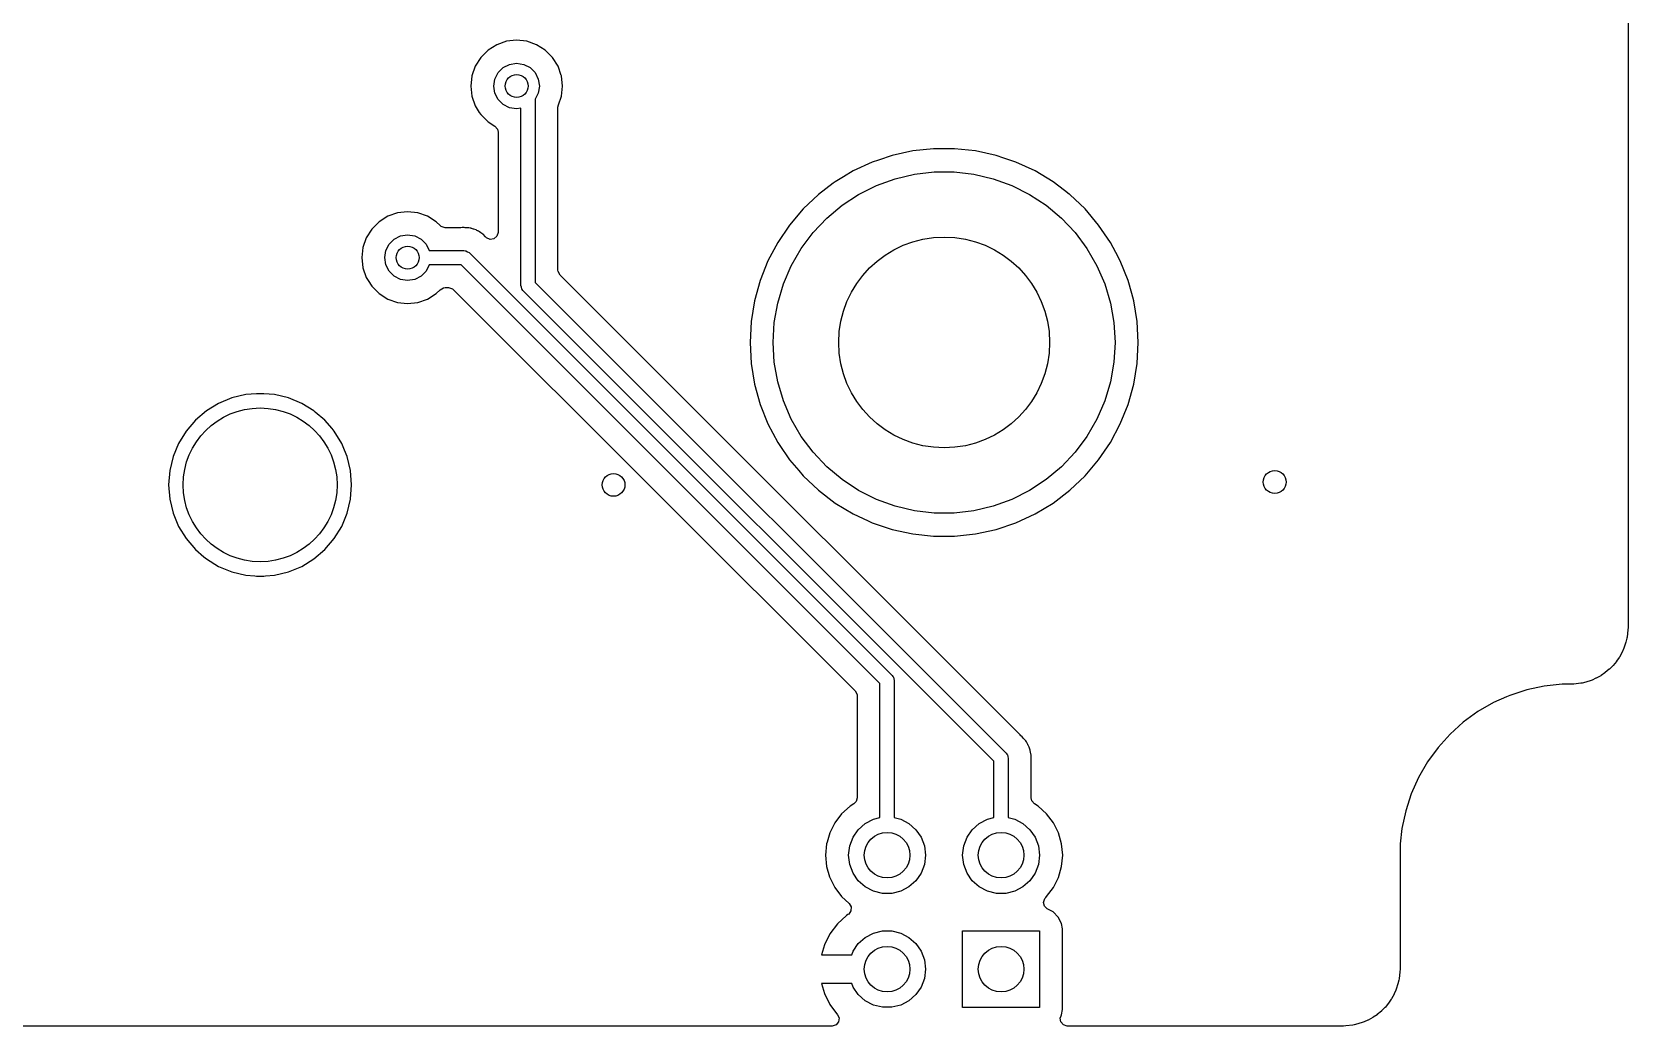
# Model space of a CAD drawing. Extents: x 0.71 to 7.56, y -5.16 to -0.79.
# Drawn here: x 6.457 to 7.559, y -5.157 to -4.47 of the extents above; entities that cross this region are included whole.
import ezdxf

# ---------------------------------------------------------------- set-up
doc = ezdxf.new("R2010")
doc.units = 0
doc.header["$MEASUREMENT"] = 0
doc.layers.add('BLACK', color=7, linetype='CONTINUOUS')

msp = doc.modelspace()

# ---------------------------------------------------------------- linework, layer by layer
at = {"layer": 'BLACK', "linetype": 'CONTINUOUS'}
for p, q in [((7.55904, -1.0631), (7.55904, -4.88178)), ((6.79134, -4.47616), (6.78428, -4.47695)), ((6.7984, -4.47695), (6.79134, -4.47616)), ((6.79134, -4.47616), (6.79134, -4.47616)), ((6.77156, -4.48308), (6.76654, -4.4881)), ((6.77758, -4.4793), (6.77156, -4.48308)), ((6.78428, -4.47695), (6.77758, -4.4793)), ((6.78428, -4.47695), (6.78428, -4.47695)), ((6.8051, -4.4793), (6.7984, -4.47695)), ((6.7984, -4.47695), (6.7984, -4.47695)), ((6.81111, -4.48308), (6.8051, -4.4793)), ((6.81613, -4.4881), (6.81111, -4.48308)), ((6.76276, -4.49411), (6.76042, -4.50082)), ((6.76654, -4.4881), (6.76276, -4.49411)), ((6.7786, -4.49862), (6.78208, -4.49513)), ((6.78208, -4.49513), (6.78647, -4.4929)), ((6.78647, -4.4929), (6.79134, -4.49213)), ((6.79134, -4.49213), (6.7962, -4.4929)), ((6.7962, -4.4929), (6.8006, -4.49513)), ((6.8006, -4.49513), (6.80408, -4.49862)), ((6.81991, -4.49411), (6.81613, -4.4881)), ((6.82217, -4.50057), (6.81991, -4.49411)), ((6.76042, -4.50082), (6.75962, -4.50787)), ((6.75962, -4.50787), (6.75962, -4.50787)), ((6.75962, -4.50787), (6.76042, -4.51493)), ((6.76042, -4.50082), (6.76042, -4.50082)), ((6.77559, -4.50787), (6.77636, -4.50301)), ((6.77636, -4.51274), (6.77559, -4.50787)), ((6.77636, -4.50301), (6.7786, -4.49862)), ((6.80408, -4.49862), (6.80632, -4.50301)), ((6.80632, -4.50301), (6.80709, -4.50787)), ((6.80709, -4.50787), (6.80632, -4.51274)), ((6.82226, -4.50082), (6.82217, -4.50057)), ((6.82305, -4.50787), (6.82226, -4.50082)), ((6.82226, -4.50082), (6.82226, -4.50082)), ((6.82226, -4.51493), (6.82305, -4.50787)), ((6.82305, -4.50787), (6.82305, -4.50787)), ((6.76042, -4.51493), (6.76042, -4.51493)), ((6.76042, -4.51493), (6.76276, -4.52163)), ((6.7786, -4.51713), (6.77636, -4.51274)), ((6.78208, -4.52061), (6.7786, -4.51713)), ((6.80632, -4.51274), (6.80413, -4.51702)), ((6.80413, -4.51702), (6.80413, -4.64363)), ((6.82018, -4.52088), (6.82226, -4.51493)), ((6.82226, -4.51493), (6.82226, -4.51493)), ((6.76276, -4.52163), (6.76555, -4.52607)), ((6.76555, -4.52607), (6.76654, -4.52765)), ((6.76654, -4.52765), (6.77156, -4.53267)), ((6.78647, -4.52285), (6.78208, -4.52061)), ((6.79134, -4.52362), (6.78647, -4.52285)), ((6.79429, -4.52315), (6.79134, -4.52362)), ((6.79429, -4.64567), (6.79429, -4.52315)), ((6.8199, -4.5225), (6.82018, -4.52088)), ((6.8199, -4.63508), (6.8199, -4.5225)), ((6.77156, -4.53267), (6.77624, -4.53561)), ((6.77624, -4.53561), (6.77806, -4.53767)), ((6.77806, -4.53767), (6.77852, -4.53974)), ((6.77852, -4.53974), (6.77852, -4.60899)), ((7.06492, -4.55273), (7.05075, -4.55585)), ((7.07936, -4.55116), (7.06492, -4.55273)), ((7.09387, -4.55116), (7.07936, -4.55116)), ((7.07936, -4.55116), (7.07936, -4.55116)), ((7.1083, -4.55273), (7.09387, -4.55116)), ((7.09387, -4.55116), (7.09387, -4.55116)), ((7.12248, -4.55585), (7.1083, -4.55273)), ((7.03699, -4.56049), (7.02381, -4.56658)), ((7.04124, -4.55905), (7.03699, -4.56049)), ((7.03699, -4.56049), (7.03699, -4.56049)), ((7.03699, -4.56049), (7.03699, -4.56049)), ((7.05075, -4.55585), (7.04124, -4.55905)), ((7.12784, -4.55766), (7.12248, -4.55585)), ((7.13624, -4.56049), (7.12784, -4.55766)), ((7.14942, -4.56658), (7.13624, -4.56049)), ((7.13624, -4.56049), (7.13624, -4.56049)), ((7.13624, -4.56049), (7.13624, -4.56049)), ((7.01008, -4.57505), (6.99982, -4.58285)), ((7.01137, -4.57407), (7.01008, -4.57505)), ((7.01709, -4.57063), (7.01137, -4.57407)), ((7.02381, -4.56658), (7.01709, -4.57063)), ((7.02381, -4.56658), (7.02381, -4.56658)), ((7.03983, -4.57659), (7.05274, -4.57189)), ((7.05274, -4.57189), (7.0661, -4.56872)), ((7.0661, -4.56872), (7.07975, -4.56713)), ((7.07975, -4.56713), (7.09348, -4.56713)), ((7.09348, -4.56713), (7.10712, -4.56872)), ((7.10712, -4.56872), (7.12049, -4.57189)), ((7.12049, -4.57189), (7.1334, -4.57659)), ((7.16186, -4.57407), (7.14942, -4.56658)), ((7.14942, -4.56658), (7.14942, -4.56658)), ((7.14942, -4.56658), (7.14942, -4.56658)), ((7.14942, -4.56658), (7.14942, -4.56658)), ((7.16987, -4.58016), (7.16186, -4.57407)), ((6.99982, -4.58285), (6.98928, -4.59284)), ((6.99982, -4.58285), (6.99982, -4.58285)), ((7.01608, -4.5903), (7.02756, -4.58275)), ((7.02756, -4.58275), (7.03983, -4.57659)), ((7.1334, -4.57659), (7.14567, -4.58275)), ((7.14567, -4.58275), (7.15714, -4.5903)), ((7.17306, -4.58259), (7.16987, -4.58016)), ((7.17341, -4.58285), (7.17306, -4.58259)), ((7.18395, -4.59284), (7.17341, -4.58285)), ((6.70899, -4.59555), (6.70229, -4.59789)), ((6.71605, -4.59475), (6.70899, -4.59555)), ((6.70899, -4.59555), (6.70899, -4.59555)), ((6.72311, -4.59555), (6.71605, -4.59475)), ((6.71605, -4.59475), (6.71605, -4.59475)), ((6.72981, -4.59789), (6.72311, -4.59555)), ((6.72311, -4.59555), (6.72311, -4.59555)), ((6.98928, -4.59284), (6.97988, -4.6039)), ((7.00556, -4.59913), (7.01608, -4.5903)), ((7.15714, -4.5903), (7.16767, -4.59913)), ((7.19335, -4.6039), (7.18395, -4.59284)), ((6.69126, -4.60669), (6.68748, -4.61271)), ((6.69628, -4.60167), (6.69126, -4.60669)), ((6.70229, -4.59789), (6.69628, -4.60167)), ((6.73583, -4.60167), (6.72981, -4.59789)), ((6.7385, -4.60435), (6.73583, -4.60167)), ((6.73932, -4.605), (6.7385, -4.60435)), ((6.74195, -4.60578), (6.73932, -4.605)), ((6.75277, -4.60578), (6.74195, -4.60578)), ((6.7536, -4.60571), (6.75277, -4.60578)), ((6.75388, -4.60566), (6.7536, -4.60571)), ((6.75424, -4.6056), (6.75388, -4.60566)), ((6.75519, -4.60569), (6.75424, -4.6056)), ((6.75424, -4.6056), (6.75424, -4.6056)), ((6.75589, -4.60577), (6.75519, -4.60569)), ((6.75614, -4.60578), (6.75589, -4.60577)), ((6.7578, -4.60578), (6.75614, -4.60578)), ((6.75843, -4.60596), (6.7578, -4.60578)), ((6.7578, -4.60578), (6.7578, -4.60578)), ((6.75925, -4.60611), (6.75843, -4.60596)), ((6.7599, -4.60618), (6.75925, -4.60611)), ((6.76012, -4.60626), (6.7599, -4.60618)), ((6.7599, -4.60618), (6.7599, -4.60618)), ((6.7599, -4.60618), (6.7599, -4.60618)), ((6.76144, -4.60679), (6.76012, -4.60626)), ((6.76168, -4.60687), (6.76144, -4.60679)), ((6.76328, -4.60731), (6.76168, -4.60687)), ((6.76384, -4.60765), (6.76328, -4.60731)), ((6.76458, -4.60802), (6.76384, -4.60765)), ((6.76485, -4.60813), (6.76458, -4.60802)), ((6.76519, -4.60827), (6.76485, -4.60813)), ((6.76574, -4.60868), (6.76519, -4.60827)), ((6.97988, -4.6039), (6.97173, -4.61592)), ((6.99614, -4.60912), (7.00556, -4.59913)), ((7.16767, -4.59913), (7.17709, -4.60912)), ((7.2015, -4.61592), (7.19335, -4.6039)), ((6.68513, -4.61941), (6.68434, -4.62647)), ((6.68748, -4.61271), (6.68513, -4.61941)), ((6.68513, -4.61941), (6.68513, -4.61941)), ((6.70107, -4.6216), (6.70331, -4.61721)), ((6.70331, -4.61721), (6.70679, -4.61373)), ((6.70679, -4.61373), (6.71118, -4.61149)), ((6.71118, -4.61149), (6.71605, -4.61072)), ((6.71605, -4.61072), (6.72092, -4.61149)), ((6.72092, -4.61149), (6.72531, -4.61373)), ((6.72531, -4.61373), (6.72879, -4.61721)), ((6.72879, -4.61721), (6.731, -4.62155)), ((6.76651, -4.60927), (6.76574, -4.60868)), ((6.76672, -4.60941), (6.76651, -4.60927)), ((6.76734, -4.60978), (6.76672, -4.60941)), ((6.76814, -4.61027), (6.76734, -4.60978)), ((6.76979, -4.61204), (6.76814, -4.61027)), ((6.76984, -4.61209), (6.76979, -4.61204)), ((6.77019, -4.61244), (6.76984, -4.61209)), ((6.77044, -4.61268), (6.77019, -4.61244)), ((6.77295, -4.61382), (6.77044, -4.61268)), ((6.77567, -4.61343), (6.77295, -4.61382)), ((6.77775, -4.61163), (6.77567, -4.61343)), ((6.77852, -4.60899), (6.77775, -4.61163)), ((6.97173, -4.61592), (6.96493, -4.62874)), ((6.97173, -4.61592), (6.97173, -4.61592)), ((6.98793, -4.62014), (6.99614, -4.60912)), ((7.17709, -4.60912), (7.18529, -4.62014)), ((7.20517, -4.62284), (7.2015, -4.61592)), ((7.2015, -4.61592), (7.2015, -4.61592)), ((7.2015, -4.61592), (7.2015, -4.61592)), ((6.68434, -4.62647), (6.68434, -4.62647)), ((6.68434, -4.62647), (6.68513, -4.63353)), ((6.7003, -4.62647), (6.70107, -4.6216)), ((6.70107, -4.63133), (6.7003, -4.62647)), ((6.731, -4.62155), (6.75496, -4.62155)), ((6.75496, -4.62155), (6.75583, -4.62167)), ((6.75583, -4.62167), (6.756, -4.62166)), ((6.756, -4.62166), (6.7561, -4.62171)), ((6.7561, -4.62171), (6.75634, -4.62175)), ((6.75634, -4.62175), (6.75737, -4.62241)), ((6.75737, -4.62241), (6.75844, -4.62299)), ((6.75844, -4.62299), (7.05072, -4.91528)), ((6.96493, -4.62874), (6.95956, -4.64223)), ((6.96493, -4.62874), (6.96493, -4.62874)), ((6.98107, -4.63203), (6.98793, -4.62014)), ((7.18529, -4.62014), (7.19216, -4.63203)), ((7.2083, -4.62874), (7.20517, -4.62284)), ((7.21367, -4.64223), (7.2083, -4.62874)), ((6.68513, -4.63353), (6.68513, -4.63353)), ((6.68513, -4.63353), (6.68748, -4.64023)), ((6.68748, -4.64023), (6.68873, -4.64223)), ((6.70331, -4.63572), (6.70107, -4.63133)), ((6.70679, -4.63921), (6.70331, -4.63572)), ((6.71118, -4.64145), (6.70679, -4.63921)), ((6.71605, -4.64222), (6.71118, -4.64145)), ((6.72092, -4.64145), (6.71605, -4.64222)), ((6.72531, -4.63921), (6.72092, -4.64145)), ((6.72879, -4.63572), (6.72531, -4.63921)), ((6.731, -4.63139), (6.72879, -4.63572)), ((6.75292, -4.63139), (6.731, -4.63139)), ((7.04232, -4.92079), (6.75292, -4.63139)), ((6.82001, -4.63612), (6.8199, -4.63508)), ((6.82133, -4.63853), (6.82001, -4.63612)), ((6.86784, -4.68504), (6.82133, -4.63853)), ((6.97563, -4.64464), (6.98107, -4.63203)), ((7.19216, -4.63203), (7.1976, -4.64464)), ((6.68873, -4.64223), (6.69126, -4.64624)), ((6.69126, -4.64624), (6.69628, -4.65126)), ((6.69628, -4.65126), (6.70229, -4.65504)), ((6.72981, -4.65504), (6.73583, -4.65126)), ((6.73583, -4.65126), (6.7385, -4.64859)), ((6.7385, -4.64859), (6.74092, -4.64727)), ((6.74092, -4.64727), (6.74195, -4.64716)), ((6.74195, -4.64716), (6.74437, -4.64716)), ((6.74437, -4.64716), (6.747, -4.64793)), ((6.747, -4.64793), (6.74782, -4.64859)), ((6.74782, -4.64859), (7.02513, -4.9259)), ((6.79463, -4.64684), (6.79429, -4.64567)), ((6.79489, -4.64803), (6.79463, -4.64684)), ((6.79504, -4.64823), (6.79489, -4.64803)), ((6.79507, -4.64833), (6.79504, -4.64823)), ((6.79521, -4.64845), (6.79507, -4.64833)), ((6.79573, -4.64915), (6.79521, -4.64845)), ((7.12106, -4.97448), (6.79573, -4.64915)), ((6.80413, -4.64363), (7.12946, -4.96896)), ((6.95956, -4.64223), (6.95567, -4.65622)), ((6.95956, -4.64223), (6.95956, -4.64223)), ((6.97169, -4.6578), (6.97563, -4.64464)), ((7.1976, -4.64464), (7.20154, -4.6578)), ((7.21618, -4.65126), (7.21367, -4.64223)), ((7.21367, -4.64223), (7.21367, -4.64223)), ((7.21367, -4.64223), (7.21367, -4.64223)), ((7.21367, -4.64223), (7.21367, -4.64223)), ((7.21755, -4.65622), (7.21618, -4.65126)), ((6.70229, -4.65504), (6.70899, -4.65739)), ((6.70899, -4.65739), (6.70899, -4.65739)), ((6.70899, -4.65739), (6.71605, -4.65818)), ((6.71605, -4.65818), (6.72311, -4.65739)), ((6.71605, -4.65818), (6.71605, -4.65818)), ((6.71605, -4.65818), (6.71605, -4.65818)), ((6.72311, -4.65739), (6.72981, -4.65504)), ((6.72311, -4.65739), (6.72311, -4.65739)), ((6.72311, -4.65739), (6.72311, -4.65739)), ((6.95567, -4.65622), (6.95333, -4.67054)), ((6.95567, -4.65622), (6.95567, -4.65622)), ((6.9693, -4.67133), (6.97169, -4.6578)), ((7.20154, -4.6578), (7.20393, -4.67133)), ((7.2199, -4.67054), (7.21755, -4.65622)), ((6.95333, -4.67054), (6.95254, -4.68504)), ((6.95333, -4.67054), (6.95333, -4.67054)), ((6.9685, -4.68504), (6.9693, -4.67133)), ((7.20393, -4.67133), (7.20472, -4.68504)), ((7.22069, -4.68504), (7.2199, -4.67054)), ((7.13907, -4.95626), (6.86784, -4.68504)), ((6.95254, -4.68504), (6.95254, -4.68504)), ((6.95254, -4.68504), (6.95333, -4.69954)), ((6.9693, -4.69875), (6.9685, -4.68504)), ((7.20472, -4.68504), (7.20393, -4.69875)), ((7.2199, -4.69954), (7.22069, -4.68504)), ((6.95333, -4.69954), (6.95333, -4.69954)), ((6.95333, -4.69954), (6.95567, -4.71386)), ((6.97169, -4.71228), (6.9693, -4.69875)), ((7.20393, -4.69875), (7.20154, -4.71228)), ((7.21755, -4.71386), (7.2199, -4.69954)), ((6.95567, -4.71386), (6.95567, -4.71386)), ((6.95567, -4.71386), (6.95956, -4.72785)), ((6.97563, -4.72544), (6.97169, -4.71228)), ((7.20154, -4.71228), (7.1976, -4.72544)), ((7.21367, -4.72785), (7.21755, -4.71386)), ((6.58548, -4.72715), (6.57702, -4.73233)), ((6.59464, -4.72335), (6.58548, -4.72715)), ((6.60429, -4.72104), (6.59464, -4.72335)), ((6.6117, -4.72045), (6.60429, -4.72104)), ((6.61665, -4.72045), (6.6117, -4.72045)), ((6.6117, -4.72045), (6.6117, -4.72045)), ((6.62406, -4.72104), (6.61665, -4.72045)), ((6.61665, -4.72045), (6.61665, -4.72045)), ((6.63371, -4.72335), (6.62406, -4.72104)), ((6.64287, -4.72715), (6.63371, -4.72335)), ((6.65132, -4.73233), (6.64287, -4.72715)), ((6.95956, -4.72785), (6.95956, -4.72785)), ((6.95956, -4.72785), (6.96493, -4.74134)), ((6.98107, -4.73805), (6.97563, -4.72544)), ((7.1976, -4.72544), (7.19216, -4.73805)), ((7.2083, -4.74134), (7.21367, -4.72785)), ((6.56948, -4.73877), (6.56304, -4.74631)), ((6.57702, -4.73233), (6.56948, -4.73877)), ((6.57702, -4.73233), (6.57702, -4.73233)), ((6.65133, -4.73233), (6.65132, -4.73233)), ((6.65225, -4.73312), (6.65133, -4.73233)), ((6.65887, -4.73877), (6.65225, -4.73312)), ((6.66385, -4.74461), (6.65887, -4.73877)), ((6.98793, -4.74994), (6.98107, -4.73805)), ((7.19216, -4.73805), (7.18529, -4.74994)), ((6.56304, -4.74631), (6.55786, -4.75477)), ((6.56304, -4.74631), (6.56304, -4.74631)), ((6.66531, -4.74631), (6.66385, -4.74461)), ((6.67049, -4.75477), (6.66531, -4.74631)), ((6.66531, -4.74631), (6.66531, -4.74631)), ((6.96493, -4.74134), (6.96493, -4.74134)), ((6.96493, -4.74134), (6.97173, -4.75416)), ((6.99614, -4.76096), (6.98793, -4.74994)), ((7.18529, -4.74994), (7.17709, -4.76096)), ((7.2015, -4.75416), (7.2083, -4.74134)), ((6.55786, -4.75477), (6.55406, -4.76393)), ((6.67248, -4.75958), (6.67049, -4.75477)), ((6.67429, -4.76393), (6.67248, -4.75958)), ((6.97173, -4.75416), (6.97173, -4.75416)), ((6.97173, -4.75416), (6.97173, -4.75416)), ((6.97173, -4.75416), (6.97268, -4.75556)), ((6.97268, -4.75556), (6.97988, -4.76618)), ((7.00556, -4.77095), (6.99614, -4.76096)), ((7.17709, -4.76096), (7.16767, -4.77095)), ((7.19335, -4.76618), (7.2015, -4.75416)), ((6.55174, -4.77358), (6.55097, -4.78346)), ((6.55406, -4.76393), (6.55174, -4.77358)), ((6.6766, -4.77358), (6.67429, -4.76393)), ((6.67738, -4.78346), (6.6766, -4.77358)), ((6.97988, -4.76618), (6.98616, -4.77358)), ((6.98616, -4.77358), (6.98928, -4.77724)), ((7.01608, -4.77978), (7.00556, -4.77095)), ((7.16767, -4.77095), (7.15714, -4.77978)), ((7.18395, -4.77724), (7.19335, -4.76618)), ((6.55097, -4.78346), (6.55174, -4.79335)), ((6.6766, -4.79335), (6.67738, -4.78346)), ((6.98928, -4.77724), (6.99982, -4.78723)), ((7.02756, -4.78733), (7.01608, -4.77978)), ((7.15714, -4.77978), (7.14567, -4.78733)), ((7.17341, -4.78723), (7.18395, -4.77724)), ((6.55174, -4.79335), (6.55406, -4.803)), ((6.67429, -4.803), (6.6766, -4.79335)), ((6.99982, -4.78723), (7.01137, -4.79601)), ((7.03983, -4.79349), (7.02756, -4.78733)), ((7.05274, -4.79819), (7.03983, -4.79349)), ((7.1334, -4.79349), (7.12049, -4.79819)), ((7.14567, -4.78733), (7.1334, -4.79349)), ((7.16186, -4.79601), (7.17341, -4.78723)), ((6.55406, -4.803), (6.55786, -4.81216)), ((6.67049, -4.81216), (6.67429, -4.803)), ((7.01137, -4.79601), (7.02381, -4.8035)), ((7.02381, -4.8035), (7.02381, -4.8035)), ((7.02381, -4.8035), (7.02381, -4.8035)), ((7.02381, -4.8035), (7.02381, -4.8035)), ((7.02381, -4.8035), (7.03411, -4.80826)), ((7.0661, -4.80136), (7.05274, -4.79819)), ((7.07975, -4.80295), (7.0661, -4.80136)), ((7.09348, -4.80295), (7.07975, -4.80295)), ((7.10712, -4.80136), (7.09348, -4.80295)), ((7.12049, -4.79819), (7.10712, -4.80136)), ((7.13624, -4.80959), (7.14942, -4.8035)), ((7.14942, -4.8035), (7.16186, -4.79601)), ((6.55786, -4.81216), (6.56304, -4.82062)), ((6.66531, -4.82062), (6.67049, -4.81216)), ((7.03411, -4.80826), (7.03699, -4.80959)), ((7.03699, -4.80959), (7.05075, -4.81423)), ((7.05075, -4.81423), (7.06492, -4.81735)), ((7.06492, -4.81735), (7.07936, -4.81892)), ((7.09387, -4.81892), (7.10831, -4.81735)), ((7.10831, -4.81735), (7.12248, -4.81423)), ((7.12248, -4.81423), (7.13624, -4.80959)), ((6.56304, -4.82062), (6.56304, -4.82062)), ((6.56304, -4.82062), (6.56304, -4.82062)), ((6.56304, -4.82062), (6.56948, -4.82816)), ((6.56948, -4.82816), (6.57532, -4.83314)), ((6.65133, -4.8346), (6.65887, -4.82816)), ((6.65887, -4.82816), (6.66531, -4.82062)), ((7.07936, -4.81892), (7.07936, -4.81892)), ((7.07936, -4.81892), (7.09387, -4.81892)), ((7.09387, -4.81892), (7.09387, -4.81892)), ((6.57532, -4.83314), (6.57702, -4.8346)), ((6.57702, -4.8346), (6.57702, -4.8346)), ((6.57702, -4.8346), (6.58548, -4.83978)), ((6.58548, -4.83978), (6.59464, -4.84358)), ((6.63371, -4.84358), (6.64287, -4.83978)), ((6.64287, -4.83978), (6.65133, -4.8346)), ((6.59464, -4.84358), (6.60429, -4.84589)), ((6.60429, -4.84589), (6.61043, -4.84638)), ((6.61043, -4.84638), (6.6117, -4.84648)), ((6.6117, -4.84648), (6.6117, -4.84648)), ((6.6117, -4.84648), (6.61665, -4.84648)), ((6.61665, -4.84648), (6.61782, -4.84638)), ((6.61782, -4.84638), (6.62406, -4.84589)), ((6.62406, -4.84589), (6.63371, -4.84358)), ((7.55888, -4.88368), (7.55839, -4.88865)), ((7.55903, -4.882), (7.55888, -4.88368)), ((7.55904, -4.88178), (7.55903, -4.882)), ((7.55754, -4.89206), (7.55643, -4.89573)), ((7.55825, -4.88944), (7.55754, -4.89206)), ((7.55839, -4.88865), (7.55825, -4.88944)), ((7.55103, -4.90546), (7.5487, -4.9083)), ((7.55114, -4.90531), (7.55103, -4.90546)), ((7.55297, -4.9027), (7.55114, -4.90531)), ((7.55312, -4.90245), (7.55297, -4.9027)), ((7.55489, -4.89915), (7.55312, -4.90245)), ((7.55495, -4.89903), (7.55489, -4.89915)), ((7.55618, -4.89638), (7.55495, -4.89903)), ((7.55643, -4.89573), (7.55618, -4.89638)), ((7.05072, -4.91528), (7.05125, -4.91598)), ((7.05125, -4.91598), (7.05138, -4.9161)), ((7.05138, -4.9161), (7.05141, -4.9162)), ((7.05141, -4.9162), (7.05156, -4.9164)), ((7.05156, -4.9164), (7.05182, -4.91759)), ((7.53683, -4.91715), (7.53417, -4.91839)), ((7.53694, -4.91709), (7.53683, -4.91715)), ((7.54025, -4.91532), (7.53694, -4.91709)), ((7.5405, -4.91517), (7.54025, -4.91532)), ((7.5431, -4.91335), (7.5405, -4.91517)), ((7.54325, -4.91323), (7.5431, -4.91335)), ((7.54609, -4.9109), (7.54325, -4.91323)), ((7.54627, -4.91074), (7.54609, -4.9109)), ((7.54854, -4.90848), (7.54627, -4.91074)), ((7.5487, -4.9083), (7.54854, -4.90848)), ((7.02513, -4.9259), (7.02644, -4.92831)), ((7.04232, -5.01341), (7.04232, -4.92079)), ((7.05182, -4.91759), (7.05217, -4.91876)), ((7.05217, -4.91876), (7.05217, -5.01341)), ((7.48907, -4.92511), (7.47729, -4.92893)), ((7.50118, -4.92253), (7.48907, -4.92511)), ((7.48907, -4.92511), (7.48907, -4.92511)), ((7.51349, -4.92124), (7.50118, -4.92253)), ((7.50118, -4.92253), (7.50118, -4.92253)), ((7.50118, -4.92253), (7.50118, -4.92253)), ((7.51958, -4.92124), (7.51349, -4.92124)), ((7.51979, -4.92123), (7.51958, -4.92124)), ((7.51987, -4.92122), (7.51979, -4.92123)), ((7.52147, -4.92108), (7.51987, -4.92122)), ((7.52645, -4.92059), (7.52147, -4.92108)), ((7.52723, -4.92045), (7.52645, -4.92059)), ((7.52986, -4.91975), (7.52723, -4.92045)), ((7.53353, -4.91863), (7.52986, -4.91975)), ((7.53417, -4.91839), (7.53353, -4.91863)), ((7.02644, -4.92831), (7.02656, -4.92935)), ((7.02656, -4.92935), (7.02656, -4.99966)), ((7.46598, -4.93397), (7.45526, -4.94016)), ((7.47495, -4.92998), (7.46598, -4.93397)), ((7.46598, -4.93397), (7.46598, -4.93397)), ((7.47729, -4.92893), (7.47495, -4.92998)), ((7.47729, -4.92893), (7.47729, -4.92893)), ((7.47729, -4.92893), (7.47729, -4.92893)), ((7.44524, -4.94744), (7.43604, -4.95572)), ((7.45526, -4.94016), (7.44524, -4.94744)), ((7.44524, -4.94744), (7.44524, -4.94744)), ((7.45526, -4.94016), (7.45526, -4.94016)), ((7.1397, -4.9568), (7.13907, -4.95626)), ((7.14024, -4.95718), (7.1397, -4.9568)), ((7.14128, -4.95846), (7.14024, -4.95718)), ((7.14145, -4.95865), (7.14128, -4.95846)), ((7.14262, -4.95982), (7.14145, -4.95865)), ((7.14295, -4.96039), (7.14262, -4.95982)), ((7.14262, -4.95982), (7.14262, -4.95982)), ((7.14341, -4.96108), (7.14295, -4.96039)), ((7.14383, -4.96159), (7.14341, -4.96108)), ((7.43604, -4.95572), (7.42775, -4.96493)), ((7.12946, -4.96896), (7.12999, -4.96966)), ((7.12999, -4.96966), (7.13012, -4.96978)), ((7.13012, -4.96978), (7.13015, -4.96988)), ((7.13015, -4.96988), (7.1303, -4.97008)), ((7.1303, -4.97008), (7.13056, -4.97127)), ((7.13056, -4.97127), (7.13091, -4.97244)), ((7.14437, -4.96283), (7.14383, -4.96159)), ((7.14449, -4.96311), (7.14437, -4.96283)), ((7.1446, -4.96333), (7.14449, -4.96311)), ((7.14541, -4.96478), (7.1446, -4.96333)), ((7.14557, -4.96542), (7.14541, -4.96478)), ((7.14583, -4.96621), (7.14557, -4.96542)), ((7.14609, -4.96681), (7.14583, -4.96621)), ((7.14632, -4.96845), (7.14609, -4.96681)), ((7.14637, -4.96869), (7.14632, -4.96845)), ((7.14645, -4.96903), (7.14637, -4.96869)), ((7.14676, -4.97031), (7.14645, -4.96903)), ((7.14667, -4.97279), (7.14676, -4.97031)), ((7.42775, -4.96493), (7.42048, -4.97494)), ((7.42775, -4.96493), (7.42775, -4.96493)), ((7.12106, -5.01341), (7.12106, -4.97448)), ((7.13091, -4.97244), (7.13091, -5.01341)), ((7.14667, -4.99966), (7.14667, -4.97279)), ((7.42048, -4.97494), (7.41429, -4.98567)), ((7.42048, -4.97494), (7.42048, -4.97494)), ((7.41429, -4.98567), (7.40925, -4.99698)), ((7.41429, -4.98567), (7.41429, -4.98567)), ((7.02424, -5.00381), (7.02162, -5.00544)), ((7.02578, -5.0023), (7.02424, -5.00381)), ((7.02656, -4.99966), (7.02578, -5.0023)), ((7.14715, -5.00176), (7.14667, -4.99966)), ((7.14899, -5.00381), (7.14715, -5.00176)), ((7.15161, -5.00544), (7.14899, -5.00381)), ((7.40925, -4.99698), (7.40542, -5.00875)), ((7.01582, -5.01072), (7.01109, -5.01698)), ((7.02162, -5.00544), (7.01582, -5.01072)), ((7.02162, -5.00544), (7.02162, -5.00544)), ((7.03215, -5.0175), (7.03782, -5.01452)), ((7.03782, -5.01452), (7.04232, -5.01341)), ((7.05217, -5.01341), (7.05667, -5.01452)), ((7.05667, -5.01452), (7.06234, -5.0175)), ((7.11089, -5.0175), (7.11656, -5.01452)), ((7.11656, -5.01452), (7.12106, -5.01341)), ((7.13091, -5.01341), (7.13541, -5.01452)), ((7.13541, -5.01452), (7.14108, -5.0175)), ((7.15741, -5.01072), (7.15161, -5.00544)), ((7.15161, -5.00544), (7.15161, -5.00544)), ((7.16214, -5.01698), (7.15741, -5.01072)), ((7.40542, -5.00875), (7.40285, -5.02086)), ((7.40542, -5.00875), (7.40542, -5.00875)), ((7.00759, -5.02401), (7.0058, -5.03031)), ((7.01109, -5.01698), (7.00759, -5.02401)), ((7.00759, -5.02401), (7.00759, -5.02401)), ((7.01109, -5.01698), (7.01109, -5.01698)), ((7.02144, -5.03301), (7.02371, -5.02702)), ((7.02371, -5.02702), (7.02735, -5.02175)), ((7.02735, -5.02175), (7.03215, -5.0175)), ((7.06234, -5.0175), (7.06714, -5.02175)), ((7.06714, -5.02175), (7.07077, -5.02702)), ((7.07077, -5.02702), (7.07305, -5.03301)), ((7.10018, -5.03301), (7.10245, -5.02702)), ((7.10245, -5.02702), (7.10609, -5.02175)), ((7.10609, -5.02175), (7.11089, -5.0175)), ((7.14108, -5.0175), (7.14588, -5.02175)), ((7.14588, -5.02175), (7.14952, -5.02702)), ((7.14952, -5.02702), (7.15179, -5.03301)), ((7.16467, -5.02206), (7.16214, -5.01698)), ((7.16214, -5.01698), (7.16214, -5.01698)), ((7.16564, -5.02401), (7.16467, -5.02206)), ((7.16778, -5.03156), (7.16564, -5.02401)), ((7.40285, -5.02087), (7.40173, -5.03156)), ((7.40285, -5.02086), (7.40285, -5.02087)), ((7.00544, -5.03156), (7.00472, -5.03937)), ((7.0058, -5.03031), (7.00544, -5.03156)), ((7.02067, -5.03937), (7.02144, -5.03301)), ((7.07305, -5.03301), (7.07382, -5.03937)), ((7.09941, -5.03937), (7.10018, -5.03301)), ((7.15179, -5.03301), (7.15256, -5.03937)), ((7.16851, -5.03937), (7.16778, -5.03156)), ((7.40173, -5.03156), (7.40156, -5.03318)), ((7.40156, -5.03318), (7.40156, -5.118)), ((7.00472, -5.03937), (7.00472, -5.03937)), ((7.00472, -5.03937), (7.00544, -5.04718)), ((7.00544, -5.04718), (7.00544, -5.04718)), ((7.00544, -5.04718), (7.00544, -5.04718)), ((7.00544, -5.04718), (7.00747, -5.05431)), ((7.02144, -5.04573), (7.02067, -5.03937)), ((7.02371, -5.05172), (7.02144, -5.04573)), ((7.07305, -5.04573), (7.07077, -5.05172)), ((7.07382, -5.03937), (7.07305, -5.04573)), ((7.10018, -5.04573), (7.09941, -5.03937)), ((7.10245, -5.05172), (7.10018, -5.04573)), ((7.15179, -5.04573), (7.14952, -5.05172)), ((7.15256, -5.03937), (7.15179, -5.04573)), ((7.16564, -5.05473), (7.16778, -5.04718)), ((7.16778, -5.04718), (7.16851, -5.03937)), ((7.00747, -5.05431), (7.00759, -5.05473)), ((7.00759, -5.05473), (7.01109, -5.06176)), ((7.02735, -5.05699), (7.02371, -5.05172)), ((7.03215, -5.06124), (7.02735, -5.05699)), ((7.06714, -5.05699), (7.06234, -5.06124)), ((7.07077, -5.05172), (7.06714, -5.05699)), ((7.10609, -5.05699), (7.10245, -5.05172)), ((7.11089, -5.06124), (7.10609, -5.05699)), ((7.14588, -5.05699), (7.14108, -5.06124)), ((7.14952, -5.05172), (7.14588, -5.05699)), ((7.16214, -5.06176), (7.16564, -5.05473)), ((7.01109, -5.06176), (7.01109, -5.06176)), ((7.01109, -5.06176), (7.01582, -5.06802)), ((7.01582, -5.06802), (7.02093, -5.07268)), ((7.03782, -5.06422), (7.03215, -5.06124)), ((7.04404, -5.06575), (7.03782, -5.06422)), ((7.05045, -5.06575), (7.04404, -5.06575)), ((7.05667, -5.06422), (7.05045, -5.06575)), ((7.06234, -5.06124), (7.05667, -5.06422)), ((7.11656, -5.06422), (7.11089, -5.06124)), ((7.12278, -5.06575), (7.11656, -5.06422)), ((7.12919, -5.06575), (7.12278, -5.06575)), ((7.13541, -5.06422), (7.12919, -5.06575)), ((7.14108, -5.06124), (7.13541, -5.06422)), ((7.1552, -5.07198), (7.15609, -5.06938)), ((7.15609, -5.06938), (7.15679, -5.06858)), ((7.15679, -5.06858), (7.15741, -5.06802)), ((7.15741, -5.06802), (7.16214, -5.06176)), ((7.01925, -5.08104), (7.01291, -5.08681)), ((7.02021, -5.08044), (7.01925, -5.08104)), ((7.01925, -5.08104), (7.01925, -5.08104)), ((7.02075, -5.08006), (7.02021, -5.08044)), ((7.02229, -5.07778), (7.02075, -5.08006)), ((7.02093, -5.07268), (7.02236, -5.07503)), ((7.02236, -5.07503), (7.02229, -5.07778)), ((7.15586, -5.07465), (7.1552, -5.07198)), ((7.15786, -5.07654), (7.15586, -5.07465)), ((7.15962, -5.07744), (7.15786, -5.07654)), ((7.16194, -5.07862), (7.15962, -5.07744)), ((7.16547, -5.08215), (7.16194, -5.07862)), ((7.16194, -5.07862), (7.16194, -5.07862)), ((7.16194, -5.07862), (7.16194, -5.07862)), ((7.16774, -5.0866), (7.16547, -5.08215)), ((7.16547, -5.08215), (7.16547, -5.08215)), ((7.16547, -5.08215), (7.16547, -5.08215)), ((7.01291, -5.08681), (7.00774, -5.09365)), ((7.03215, -5.09624), (7.03782, -5.09326)), ((7.03782, -5.09326), (7.04404, -5.09173)), ((7.04404, -5.09173), (7.05045, -5.09173)), ((7.05045, -5.09173), (7.05667, -5.09326)), ((7.05667, -5.09326), (7.06234, -5.09624)), ((7.09941, -5.14469), (7.09941, -5.09154)), ((7.09941, -5.09154), (7.15256, -5.09154)), ((7.15256, -5.09154), (7.15256, -5.14469)), ((7.16833, -5.09029), (7.16774, -5.0866)), ((7.16833, -5.14593), (7.16833, -5.09029)), ((7.00392, -5.10133), (7.00195, -5.10827)), ((7.00774, -5.09365), (7.00392, -5.10133)), ((7.02371, -5.10576), (7.02735, -5.10049)), ((7.02735, -5.10049), (7.03215, -5.09624)), ((7.06234, -5.09624), (7.06714, -5.10049)), ((7.06714, -5.10049), (7.07077, -5.10576)), ((7.00195, -5.10827), (7.00195, -5.10827)), ((7.00195, -5.10827), (7.02276, -5.10827)), ((7.02276, -5.10827), (7.02371, -5.10576)), ((7.07077, -5.10576), (7.07305, -5.11175)), ((7.07305, -5.11175), (7.07382, -5.11811)), ((7.07305, -5.12447), (7.07077, -5.13046)), ((7.07382, -5.11811), (7.07305, -5.12447)), ((7.40077, -5.12566), (7.40006, -5.12828)), ((7.40091, -5.12487), (7.40077, -5.12566)), ((7.4014, -5.1199), (7.40091, -5.12487)), ((7.40155, -5.11822), (7.4014, -5.1199)), ((7.40156, -5.118), (7.40155, -5.11822)), ((7.02276, -5.12795), (7.00195, -5.12795)), ((7.00195, -5.12795), (7.00392, -5.13489)), ((7.00392, -5.13489), (7.00774, -5.14257)), ((7.02371, -5.13046), (7.02276, -5.12795)), ((7.02735, -5.13573), (7.02371, -5.13046)), ((7.03215, -5.13998), (7.02735, -5.13573)), ((7.06714, -5.13573), (7.06234, -5.13998)), ((7.07077, -5.13046), (7.06714, -5.13573)), ((7.39741, -5.13537), (7.39564, -5.13867)), ((7.39747, -5.13525), (7.39741, -5.13537)), ((7.3987, -5.1326), (7.39747, -5.13525)), ((7.39895, -5.13195), (7.3987, -5.1326)), ((7.40006, -5.12828), (7.39895, -5.13195)), ((7.00774, -5.14257), (7.01305, -5.14959)), ((7.03782, -5.14296), (7.03215, -5.13998)), ((7.04404, -5.14449), (7.03782, -5.14296)), ((7.05045, -5.14449), (7.04404, -5.14449)), ((7.05667, -5.14296), (7.05045, -5.14449)), ((7.06234, -5.13998), (7.05667, -5.14296)), ((7.15256, -5.14469), (7.09941, -5.14469)), ((7.16774, -5.14962), (7.16833, -5.14593)), ((7.16833, -5.14593), (7.16833, -5.14593)), ((7.38861, -5.14712), (7.38577, -5.14945)), ((7.38879, -5.14696), (7.38861, -5.14712)), ((7.39106, -5.1447), (7.38879, -5.14696)), ((7.39122, -5.14452), (7.39106, -5.1447)), ((7.39355, -5.14168), (7.39122, -5.14452)), ((7.39366, -5.14153), (7.39355, -5.14168)), ((7.39549, -5.13892), (7.39366, -5.14153)), ((7.39564, -5.13867), (7.39549, -5.13892)), ((7.00919, -5.15746), (4.33561, -5.15746)), ((7.00932, -5.15746), (7.00919, -5.15746)), ((7.01194, -5.15662), (7.00932, -5.15746)), ((7.01369, -5.15449), (7.01194, -5.15662)), ((7.01305, -5.14959), (7.01297, -5.14964)), ((7.01297, -5.14964), (7.01401, -5.15176)), ((7.01401, -5.15176), (7.01369, -5.15449)), ((7.16688, -5.15188), (7.16736, -5.15036)), ((7.16727, -5.15461), (7.16688, -5.15188)), ((7.16907, -5.15669), (7.16727, -5.15461)), ((7.16736, -5.15036), (7.16774, -5.14962)), ((7.16774, -5.14962), (7.16774, -5.14962)), ((7.16774, -5.14962), (7.16774, -5.14962)), ((7.17171, -5.15746), (7.16907, -5.15669)), ((7.3621, -5.15746), (7.17171, -5.15746)), ((7.36231, -5.15745), (7.3621, -5.15746)), ((7.36239, -5.15744), (7.36231, -5.15745)), ((7.36399, -5.1573), (7.36239, -5.15744)), ((7.36897, -5.15681), (7.36399, -5.1573)), ((7.36975, -5.15667), (7.36897, -5.15681)), ((7.37238, -5.15597), (7.36975, -5.15667)), ((7.37605, -5.15486), (7.37238, -5.15597)), ((7.37669, -5.15461), (7.37605, -5.15486)), ((7.37935, -5.15337), (7.37669, -5.15461)), ((7.37946, -5.15331), (7.37935, -5.15337)), ((7.38277, -5.15154), (7.37946, -5.15331)), ((7.38302, -5.15139), (7.38277, -5.15154)), ((7.38562, -5.14957), (7.38302, -5.15139)), ((7.38577, -5.14945), (7.38562, -5.14957))]:
    msp.add_line(p, q, dxfattribs=at)
at = {"layer": 'BLACK'}
for centre, radius in [((6.79134, -4.50787), 0.007874), ((6.71605, -4.62647), 0.007874), ((7.08661, -4.68504), 0.072835), ((6.61417, -4.78346), 0.05315), ((7.31496, -4.7815), 0.007874), ((6.85827, -4.78346), 0.007874), ((7.04724, -5.03937), 0.015748), ((7.12598, -5.03937), 0.015748), ((7.04724, -5.11811), 0.015748), ((7.12598, -5.11811), 0.015748)]:
    msp.add_circle(centre, radius, dxfattribs=at)

doc.saveas('drawing.dxf')
